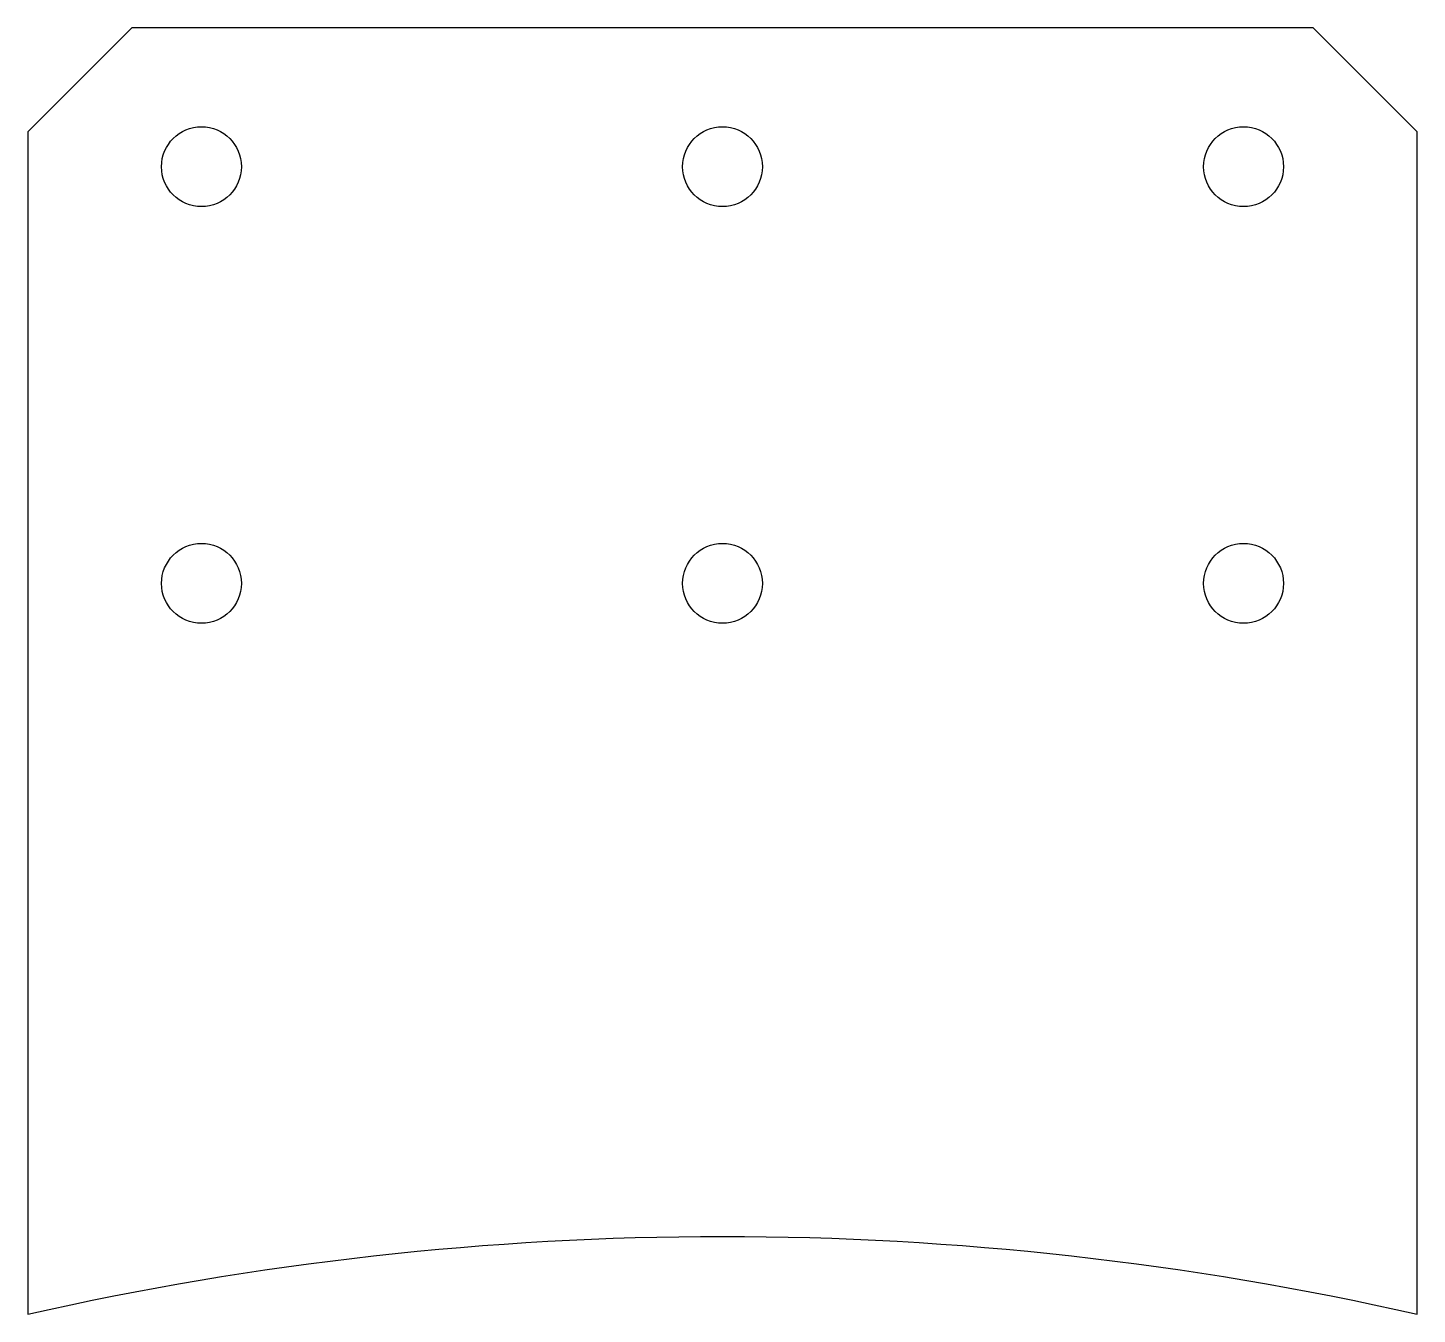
# Model space of a CAD drawing. Header units: millimetres. Extents: x 0 to 400, y 0 to 370.
import ezdxf

# ---------------------------------------------------------------- set-up
doc = ezdxf.new("R2010")
doc.units = ezdxf.units.MM
doc.layers.add('Hole', color=6, linetype='Continuous')
doc.layers.add('OuterContour', color=3, linetype='Continuous')

msp = doc.modelspace()

# ---------------------------------------------------------------- linework, layer by layer
at = {"layer": 'Hole', "linetype": 'Continuous'}
for centre in [(50, 330.5), (200, 330.5), (350, 330.5), (50, 210.5), (200, 210.5), (350, 210.5)]:
    msp.add_circle(centre, 11.5, dxfattribs=at)
at = {"layer": 'OuterContour', "linetype": 'Continuous'}
msp.add_lwpolyline([(400, 0.05), (400, 340.5), (370, 370.5), (30, 370.5), (0, 340.5), (0, 0.04, -0.112)], format="xyb", close=True, dxfattribs=at)

doc.saveas('drawing.dxf')
